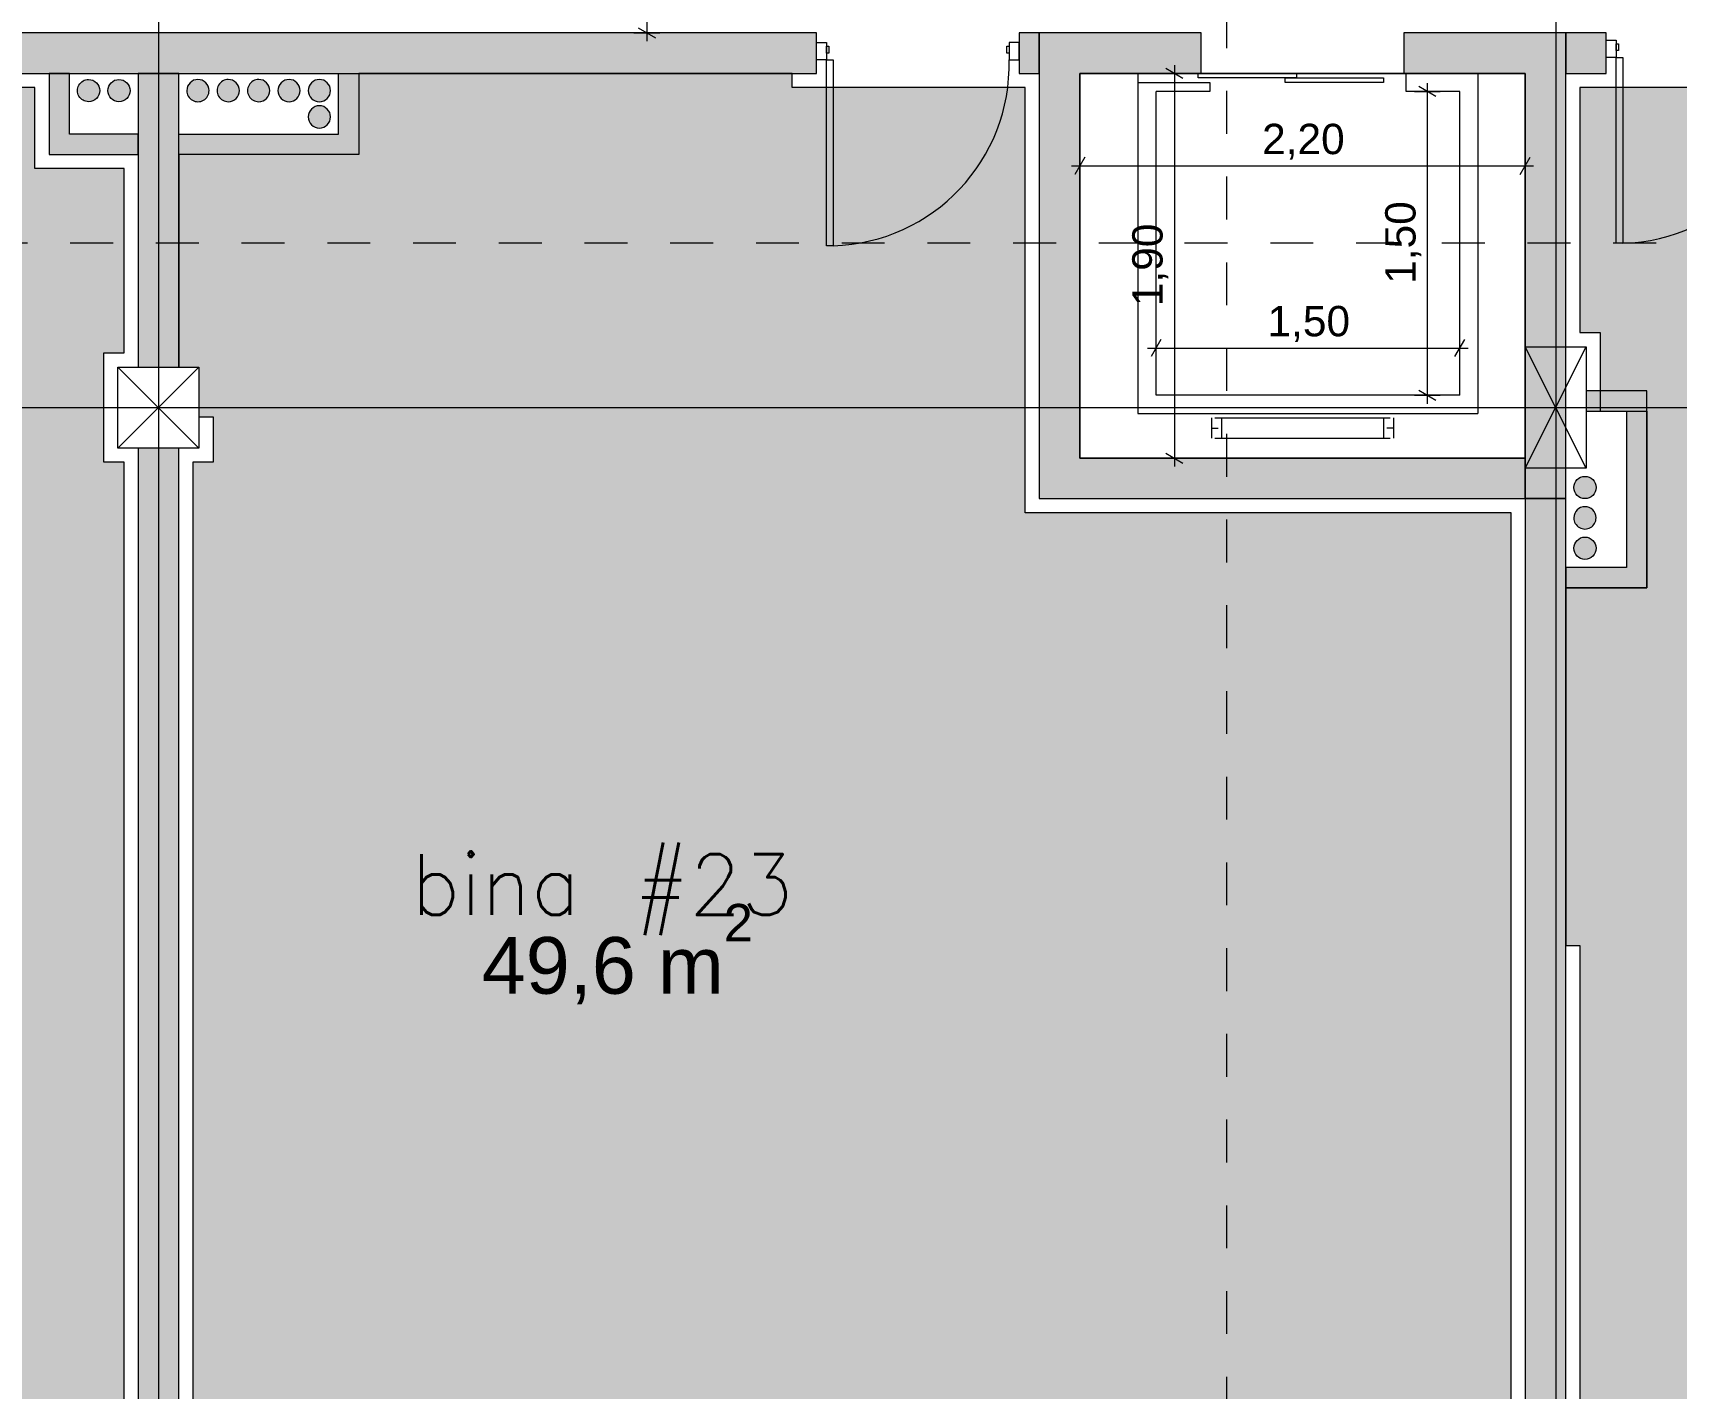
# Model space of a CAD drawing. Header units: metres. Extents: x 476297 to 476657, y 4620828 to 4621206.
# Drawn here: x 476397.14 to 476405.25, y 4621066.38 to 4621073.07 of the extents above; entities that cross this region are included whole.
import ezdxf

# ---------------------------------------------------------------- set-up
doc = ezdxf.new("R2010")
doc.units = ezdxf.units.M
doc.header["$MEASUREMENT"] = 0
doc.linetypes.add('Dashed', pattern=[0.42333333333324, 0.21166666666662, -0.21166666666662])
for name, color, linetype in [('2D Drafting - General_Pen_No__1', 7, 'Continuous'), ('2D Drafting - General_Pen_No__1_Pen_No__7', 7, 'Continuous'), ('2D Drafting - General_Pen_No__250_Pen_No__7', 7, 'Continuous'), ('Annotation - Text_Pen_No__7', 7, 'Continuous'), ('Doors_Pen_No__7_Pen_No__7', 7, 'Continuous'), ('G-Anno-Nplt', 7, 'Continuous'), ('New2D Drafting - General_Pen_No__250_Pen_No__7', 7, 'Continuous'), ('NewR03_Nakveti', 7, 'Continuous'), ('Newshenobebi', 7, 'Continuous'), ('shaxtebi da milebi_Pen_No__1_Pen_No__1', 7, 'Continuous'), ('shaxtebi da milebi_Pen_No__5_Pen_No__5', 7, 'Continuous'), ('zoma', 7, 'Continuous'), ('zoma_Pen_No__5', 7, 'Continuous')]:
    doc.layers.add(name, color=color, linetype=linetype)
doc.styles.add('GENERATED_STYLE_1', font='arial.ttf')
doc.styles.add('GENERATED_STYLE_2', font='arial.ttf')
doc.dimstyles.new('GENERATED_STYLE__1', dxfattribs={"dimtxt": 0.2, "dimasz": 0.0644213309708986, "dimexe": 0.18, "dimexo": 0.003, "dimgap": 0.09, "dimtad": 1, "dimtih": 1, "dimtoh": 1, "dimzin": 0, "dimdsep": 46, "dimtxsty": 'GENERATED_STYLE_2', "dimblk": 'ARROWHEAD_2', "dimblk1": 'ARROWHEAD_2', "dimblk2": 'ARROWHEAD_2', "dimcen": 0.09, "dimclrd": 142, "dimclre": 142, "dimclrt": 142, "dimadec": 0, "dimazin": 0, "dimtfac": 1, "dimtdec": 4, "dimtmove": 0, "dimatfit": 3, "dimfxl": 1, "dimtolj": 1, "dimtzin": 0, "dimarcsym": 0})
doc.dimstyles.new('GENERATED_STYLE__7', dxfattribs={"dimtxt": 0.15, "dimasz": 0.0644213309708986, "dimexe": 0.18, "dimexo": 0.003, "dimgap": 0.09, "dimtad": 1, "dimzin": 0, "dimdsep": 46, "dimtxsty": 'GENERATED_STYLE_2', "dimblk": 'ARROWHEAD_2', "dimblk1": 'ARROWHEAD_2', "dimblk2": 'ARROWHEAD_2', "dimcen": 0.09, "dimclrd": 142, "dimclre": 142, "dimclrt": 142, "dimadec": 0, "dimazin": 0, "dimtfac": 1, "dimtdec": 4, "dimtmove": 0, "dimatfit": 3, "dimfxl": 1, "dimtolj": 1, "dimtzin": 0, "dimarcsym": 0})
doc.dimstyles.new('GENERATED_STYLE__8', dxfattribs={"dimtxt": 0.15, "dimasz": 0.0644213309708986, "dimexe": 0.18, "dimexo": 0.003, "dimgap": 0.09, "dimtad": 1, "dimtih": 1, "dimtoh": 1, "dimzin": 0, "dimdsep": 46, "dimtxsty": 'GENERATED_STYLE_2', "dimblk": 'ARROWHEAD_2', "dimblk1": 'ARROWHEAD_2', "dimblk2": 'ARROWHEAD_2', "dimcen": 0.09, "dimclrd": 142, "dimclre": 142, "dimclrt": 142, "dimadec": 0, "dimazin": 0, "dimtfac": 1, "dimtdec": 4, "dimtmove": 0, "dimatfit": 3, "dimfxl": 1, "dimtolj": 1, "dimtzin": 0, "dimarcsym": 0})

# ---------------------------------------------------------------- blocks, each defined once
blk = doc.blocks.new('*D146', base_point=(476844.5271483883, 4621385.791044046))
at = {"layer": 'zoma', "color": 142, "linetype": 'Continuous', "lineweight": 0, "transparency": 16777216}
for p, q in [((476400.2098555079, 4621074.546111355), (476400.1250905918, 4621074.595050363)), ((476400.167473044, 4621074.612030899), (476400.1674730498, 4621074.570580859)), ((476400.103899368, 4621074.570580849), (476400.2310467317, 4621074.570580867)), ((476400.1674730498, 4621074.570580859), (476400.1674732608, 4621073.070580859)), ((476400.103899579, 4621073.070580849), (476400.2310469427, 4621073.070580868)), ((476400.1250908028, 4621073.095050363), (476400.2098557189, 4621073.046111355)), ((476400.1674732608, 4621073.070580859), (476400.1674732667, 4621073.029130818))]:
    blk.add_line(p, q, dxfattribs=at)
at = {"layer": 'zoma', "color": 142, "lineweight": 0, "transparency": 16777216, "insert": (476400.1374731822, 4621073.621037348), "char_height": 0.15, "attachment_point": 7, "rotation": 90.00000805971227, "style": 'GENERATED_STYLE_2'}
blk.add_mtext('\\A1;{\\pql;\\fArial CYR|b0|i0|c204|p34;1,50}', dxfattribs=at)
blk = doc.blocks.new('ARROWHEAD_2')
at = {"color": 0, "linetype": 'Continuous', "lineweight": 0}
for p, q in [((0, 0), (-1, 0)), ((-0.3781315, -0.655), (0.3781315, 0.655))]:
    blk.add_line(p, q, dxfattribs=at)
blk = doc.blocks.new('*D151', base_point=(476844.5271483883, 4621385.791044046))
at = {"layer": 'zoma', "color": 142, "linetype": 'Continuous', "lineweight": 0, "transparency": 16777216}
for p, q in [((476402.8150085483, 4621072.845876828), (476402.7302436322, 4621072.894815836)), ((476402.7726260844, 4621072.911796372), (476402.7726260903, 4621072.870346332)), ((476402.7090524083, 4621072.870346323), (476402.8361997721, 4621072.87034634)), ((476402.7726260903, 4621072.870346332), (476402.7726263575, 4621070.970581235)), ((476402.7090526756, 4621070.970581226), (476402.8362000394, 4621070.970581244)), ((476402.7302438995, 4621070.995050739), (476402.8150088155, 4621070.94611173)), ((476402.7726263575, 4621070.970581235), (476402.7726263633, 4621070.929131194))]:
    blk.add_line(p, q, dxfattribs=at)
at = {"layer": 'zoma', "color": 142, "lineweight": 0, "transparency": 16777216, "insert": (476402.7426262507, 4621071.720920273), "char_height": 0.15, "attachment_point": 7, "rotation": 90.00000805971223, "style": 'GENERATED_STYLE_2'}
blk.add_mtext('\\A1;{\\pql;\\fArial CYR|b0|i0|c204|p34;1,90}', dxfattribs=at)
blk = doc.blocks.new('*D152', base_point=(476844.5271483883, 4621385.791044046))
at = {"layer": 'zoma', "color": 142, "linetype": 'Continuous', "lineweight": 0, "transparency": 16777216}
for p, q in [((476402.3055688677, 4621072.350158485), (476402.3055688497, 4621072.477305848)), ((476404.5055688676, 4621072.350158794), (476404.5055688497, 4621072.477306157)), ((476402.2641188181, 4621072.41373216), (476402.3055688587, 4621072.413732166)), ((476402.3300383629, 4621072.456114624), (476402.2810993545, 4621072.371349708)), ((476402.3055688587, 4621072.413732166), (476404.5055688587, 4621072.413732476)), ((476404.4810993545, 4621072.371350017), (476404.5300383629, 4621072.456114934)), ((476404.5055688587, 4621072.413732476), (476404.5470188993, 4621072.413732481))]:
    blk.add_line(p, q, dxfattribs=at)
at = {"layer": 'zoma', "color": 142, "lineweight": 0, "transparency": 16777216, "insert": (476403.2060253485, 4621072.443732294), "char_height": 0.15, "attachment_point": 7, "rotation": 8.059712267093859e-06, "style": 'GENERATED_STYLE_2'}
blk.add_mtext('\\A1;{\\pql;\\fArial CYR|b0|i0|c204|p34;2,20}', dxfattribs=at)
blk = doc.blocks.new('*D153', base_point=(476844.5271483883, 4621385.791044046))
at = {"layer": 'zoma', "color": 142, "linetype": 'Continuous', "lineweight": 0, "transparency": 16777216}
for p, q in [((476404.0640948491, 4621072.756425808), (476403.9793299331, 4621072.805364816)), ((476404.0217123852, 4621072.822345353), (476404.0217123911, 4621072.780895312)), ((476403.9581387092, 4621072.780895303), (476404.085286073, 4621072.780895321)), ((476404.0217123911, 4621072.780895312), (476404.0217126021, 4621071.280895312)), ((476403.9581389202, 4621071.280895303), (476404.085286284, 4621071.280895321)), ((476403.9793301441, 4621071.305364816), (476404.0640950601, 4621071.256425808)), ((476404.0217126021, 4621071.280895312), (476404.0217126079, 4621071.239445271))]:
    blk.add_line(p, q, dxfattribs=at)
at = {"layer": 'zoma', "color": 142, "lineweight": 0, "transparency": 16777216, "insert": (476403.9917125234, 4621071.831351802), "char_height": 0.15, "attachment_point": 7, "rotation": 90.00000805971227, "style": 'GENERATED_STYLE_2'}
blk.add_mtext('\\A1;{\\pql;\\fArial CYR|b0|i0|c204|p34;1,50}', dxfattribs=at)
blk = doc.blocks.new('*D154', base_point=(476844.5271483883, 4621385.791044046))
at = {"layer": 'zoma', "color": 142, "linetype": 'Continuous', "lineweight": 0, "transparency": 16777216}
for p, q in [((476402.6821844456, 4621071.450736449), (476402.6821844277, 4621071.577883813)), ((476404.1821844456, 4621071.450736661), (476404.1821844277, 4621071.577884024)), ((476402.6407343961, 4621071.514310125), (476402.6821844367, 4621071.514310131)), ((476402.7066539409, 4621071.556692589), (476402.6577149325, 4621071.471927674)), ((476402.6821844367, 4621071.514310131), (476404.1821844367, 4621071.514310342)), ((476404.1577149325, 4621071.471927884), (476404.2066539409, 4621071.5566928)), ((476404.1821844367, 4621071.514310342), (476404.2236344773, 4621071.514310348))]:
    blk.add_line(p, q, dxfattribs=at)
at = {"layer": 'zoma', "color": 142, "lineweight": 0, "transparency": 16777216, "insert": (476403.2326409265, 4621071.544310209), "char_height": 0.15, "attachment_point": 7, "rotation": 8.059712267093859e-06, "style": 'GENERATED_STYLE_2'}
blk.add_mtext('\\A1;{\\pql;\\fArial CYR|b0|i0|c204|p34;1,50}', dxfattribs=at)
blk = doc.blocks.new('*D336', base_point=(476844.5271483883, 4621385.791044046))
at = {"layer": 'zoma', "color": 142, "linetype": 'Continuous', "lineweight": 0, "transparency": 16777216}
for p, q in [((476391.0794797193, 4621099.633265524), (476391.030540699, 4621099.548500615)), ((476391.0550102092, 4621099.527309388), (476391.0550102092, 4621099.654456751)), ((476391.0550102092, 4621099.59088307), (476397.5550102091, 4621099.59088307)), ((476397.5794797192, 4621099.633265524), (476397.5305406989, 4621099.548500615)), ((476397.5550102091, 4621099.527309388), (476397.5550102091, 4621099.654456751))]:
    blk.add_line(p, q, dxfattribs=at)
at = {"layer": 'zoma', "color": 142, "lineweight": 0, "transparency": 16777216, "char_height": 0.2, "attachment_point": 7, "style": 'GENERATED_STYLE_2'}
for s, insert in [('\\A1;{\\pql;\\fArial CYR|b0|i0|c204|p34;6,50}', (476394.0389522031, 4621099.63088307)), ('\\A1;{\\pql;\\fArial CYR|b0|i0|c204|p34;0,40}', (476396.9983971523, 4621099.63088307))]:
    blk.add_mtext(s, dxfattribs=dict(at, insert=insert))
blk = doc.blocks.new('*D337', base_point=(476844.5271483883, 4621385.791044046))
at = {"layer": 'zoma', "color": 142, "linetype": 'Continuous', "lineweight": 0, "transparency": 16777216}
for p, q in [((476397.5794797192, 4621099.633265524), (476397.5305406989, 4621099.548500615)), ((476397.5550102091, 4621099.527309388), (476397.5550102091, 4621099.654456751)), ((476397.5550102091, 4621099.59088307), (476397.9550102091, 4621099.59088307)), ((476397.9794797192, 4621099.633265524), (476397.9305406989, 4621099.548500615)), ((476397.9550102091, 4621099.527309388), (476397.9550102091, 4621099.654456751))]:
    blk.add_line(p, q, dxfattribs=at)
blk = doc.blocks.new('*D338', base_point=(476844.5271483883, 4621385.791044046))
at = {"layer": 'zoma', "color": 142, "linetype": 'Continuous', "lineweight": 0, "transparency": 16777216}
for p, q in [((476397.9794797192, 4621099.633265524), (476397.9305406989, 4621099.548500615)), ((476397.9550102091, 4621099.527309388), (476397.9550102091, 4621099.654456751)), ((476397.9550102091, 4621099.59088307), (476404.4550102091, 4621099.59088307)), ((476404.4794797192, 4621099.633265524), (476404.4305406989, 4621099.548500615)), ((476404.4550102091, 4621099.527309388), (476404.4550102091, 4621099.654456751))]:
    blk.add_line(p, q, dxfattribs=at)
at = {"layer": 'zoma', "color": 142, "lineweight": 0, "transparency": 16777216, "char_height": 0.2, "attachment_point": 7, "style": 'GENERATED_STYLE_2'}
for s, insert in [('\\A1;{\\pql;\\fArial CYR|b0|i0|c204|p34;6,50}', (476400.9389522031, 4621099.63088307)), ('\\A1;{\\pql;\\fArial CYR|b0|i0|c204|p34;0,40}', (476403.8983971524, 4621099.63088307))]:
    blk.add_mtext(s, dxfattribs=dict(at, insert=insert))
blk = doc.blocks.new('*D339', base_point=(476844.5271483883, 4621385.791044046))
at = {"layer": 'zoma', "color": 142, "linetype": 'Continuous', "lineweight": 0, "transparency": 16777216}
for p, q in [((476404.4794797192, 4621099.633265524), (476404.4305406989, 4621099.548500615)), ((476404.4550102091, 4621099.527309388), (476404.4550102091, 4621099.654456751)), ((476404.4550102091, 4621099.59088307), (476404.8550102091, 4621099.59088307)), ((476404.8794797193, 4621099.633265524), (476404.830540699, 4621099.548500615)), ((476404.8550102091, 4621099.527309388), (476404.8550102091, 4621099.654456751))]:
    blk.add_line(p, q, dxfattribs=at)
blk = doc.blocks.new('*D340', base_point=(476844.5271483883, 4621385.791044046))
at = {"layer": 'zoma', "color": 142, "linetype": 'Continuous', "lineweight": 0, "transparency": 16777216}
for p, q in [((476404.8794797193, 4621099.633265524), (476404.830540699, 4621099.548500615)), ((476404.8550102091, 4621099.527309388), (476404.8550102091, 4621099.654456751)), ((476404.8550102091, 4621099.59088307), (476411.3550102091, 4621099.59088307)), ((476411.3794797192, 4621099.633265524), (476411.3305406989, 4621099.548500615)), ((476411.3550102091, 4621099.527309388), (476411.3550102091, 4621099.654456751))]:
    blk.add_line(p, q, dxfattribs=at)
at = {"layer": 'zoma', "color": 142, "lineweight": 0, "transparency": 16777216, "char_height": 0.2, "attachment_point": 7, "style": 'GENERATED_STYLE_2'}
for s, insert in [('\\A1;{\\pql;\\fArial CYR|b0|i0|c204|p34;6,50}', (476407.8389522031, 4621099.63088307)), ('\\A1;{\\pql;\\fArial CYR|b0|i0|c204|p34;0,40}', (476410.7983971523, 4621099.63088307))]:
    blk.add_mtext(s, dxfattribs=dict(at, insert=insert))
blk = doc.blocks.new('*D861', base_point=(476844.5271483883, 4621385.791044046))
at = {"layer": 'zoma', "color": 142, "linetype": 'Continuous', "lineweight": 0, "transparency": 16777216}
for p, q in [((476401.7553939883, 4621078.268464701), (476401.7553939883, 4621078.395612065)), ((476403.1553939863, 4621078.268464701), (476403.1553939863, 4621078.395612065)), ((476401.7139439477, 4621078.332038383), (476401.7553939883, 4621078.332038383)), ((476401.7798634985, 4621078.374420837), (476401.7309244781, 4621078.289655928)), ((476401.7553939883, 4621078.332038383), (476403.1553939863, 4621078.332038383)), ((476403.1798634965, 4621078.374420837), (476403.1309244761, 4621078.289655928))]:
    blk.add_line(p, q, dxfattribs=at)
at = {"layer": 'zoma', "color": 142, "lineweight": 0, "transparency": 16777216, "char_height": 0.15, "attachment_point": 7, "style": 'GENERATED_STYLE_2'}
for s, insert in [('\\A1;{\\pql;\\fArial CYR|b0|i0|c204|p34;0,10}', (476403.0057535521, 4621078.572038393)), ('\\A1;{\\pql;\\fArial CYR|b0|i0|c204|p34;1,40}', (476402.2558504813, 4621078.362038384))]:
    blk.add_mtext(s, dxfattribs=dict(at, insert=insert))
blk = doc.blocks.new('*D862', base_point=(476844.5271483883, 4621385.791044046))
at = {"layer": 'zoma', "color": 142, "linetype": 'Continuous', "lineweight": 0, "transparency": 16777216}
for p, q in [((476403.1553939863, 4621078.268464701), (476403.1553939863, 4621078.395612065)), ((476403.2552001298, 4621078.268464701), (476403.2552001298, 4621078.395612065)), ((476403.1798634965, 4621078.374420837), (476403.1309244761, 4621078.289655928)), ((476403.1553939863, 4621078.332038383), (476403.2552001298, 4621078.332038383)), ((476403.2796696399, 4621078.374420837), (476403.2307306196, 4621078.289655928))]:
    blk.add_line(p, q, dxfattribs=at)
blk = doc.blocks.new('*D863', base_point=(476844.5271483883, 4621385.791044046))
at = {"layer": 'zoma', "color": 142, "linetype": 'Continuous', "lineweight": 0, "transparency": 16777216}
for p, q in [((476403.2552001298, 4621078.268464701), (476403.2552001298, 4621078.395612065)), ((476404.6553941279, 4621078.268464701), (476404.6553941279, 4621078.395612065)), ((476403.2796696399, 4621078.374420837), (476403.2307306196, 4621078.289655928)), ((476403.2552001298, 4621078.332038383), (476404.6553941279, 4621078.332038383)), ((476404.6309246177, 4621078.289655928), (476404.679863638, 4621078.374420837)), ((476404.6553941279, 4621078.332038383), (476404.6968441684, 4621078.332038383))]:
    blk.add_line(p, q, dxfattribs=at)
at = {"layer": 'zoma', "color": 142, "lineweight": 0, "transparency": 16777216, "insert": (476403.7557536229, 4621078.362038384), "char_height": 0.15, "attachment_point": 7, "style": 'GENERATED_STYLE_2'}
blk.add_mtext('\\A1;{\\pql;\\fArial CYR|b0|i0|c204|p34;1,40}', dxfattribs=at)
blk = doc.blocks.new('*D867', base_point=(476844.5271483883, 4621385.791044046))
at = {"layer": 'zoma', "color": 142, "linetype": 'Continuous', "lineweight": 0, "transparency": 16777216}
for p, q in [((476401.7139439477, 4621116.060010644), (476401.7553939883, 4621116.060010644)), ((476401.7798634985, 4621116.102393098), (476401.7309244781, 4621116.017628189)), ((476401.7553939883, 4621115.996436962), (476401.7553939883, 4621116.123584325)), ((476401.7553939883, 4621116.060010644), (476403.1553939863, 4621116.060010644)), ((476403.1798634965, 4621116.102393098), (476403.1309244761, 4621116.017628189)), ((476403.1553939863, 4621115.996436962), (476403.1553939863, 4621116.123584325))]:
    blk.add_line(p, q, dxfattribs=at)
at = {"layer": 'zoma', "color": 142, "lineweight": 0, "transparency": 16777216, "char_height": 0.15, "attachment_point": 7, "style": 'GENERATED_STYLE_2'}
for s, insert in [('\\A1;{\\pql;\\fArial CYR|b0|i0|c204|p34;0,10}', (476403.0057535521, 4621116.300010653)), ('\\A1;{\\pql;\\fArial CYR|b0|i0|c204|p34;1,40}', (476402.2558504813, 4621116.090010645))]:
    blk.add_mtext(s, dxfattribs=dict(at, insert=insert))
blk = doc.blocks.new('*D868', base_point=(476844.5271483883, 4621385.791044046))
at = {"layer": 'zoma', "color": 142, "linetype": 'Continuous', "lineweight": 0, "transparency": 16777216}
for p, q in [((476403.1798634965, 4621116.102393098), (476403.1309244761, 4621116.017628189)), ((476403.1553939863, 4621115.996436962), (476403.1553939863, 4621116.123584325)), ((476403.1553939863, 4621116.060010644), (476403.2552001298, 4621116.060010644)), ((476403.2796696399, 4621116.102393098), (476403.2307306196, 4621116.017628189)), ((476403.2552001298, 4621115.996436962), (476403.2552001298, 4621116.123584325))]:
    blk.add_line(p, q, dxfattribs=at)
blk = doc.blocks.new('*D869', base_point=(476844.5271483883, 4621385.791044046))
at = {"layer": 'zoma', "color": 142, "linetype": 'Continuous', "lineweight": 0, "transparency": 16777216}
for p, q in [((476403.2796696399, 4621116.102393098), (476403.2307306196, 4621116.017628189)), ((476403.2552001298, 4621115.996436962), (476403.2552001298, 4621116.123584325)), ((476403.2552001298, 4621116.060010644), (476404.6553941279, 4621116.060010644)), ((476404.6309246177, 4621116.017628189), (476404.679863638, 4621116.102393098)), ((476404.6553941279, 4621115.996436962), (476404.6553941279, 4621116.123584325)), ((476404.6553941279, 4621116.060010644), (476404.6968441684, 4621116.060010644))]:
    blk.add_line(p, q, dxfattribs=at)
at = {"layer": 'zoma', "color": 142, "lineweight": 0, "transparency": 16777216, "insert": (476403.7557536229, 4621116.090010645), "char_height": 0.15, "attachment_point": 7, "style": 'GENERATED_STYLE_2'}
blk.add_mtext('\\A1;{\\pql;\\fArial CYR|b0|i0|c204|p34;1,40}', dxfattribs=at)

msp = doc.modelspace()

# ---------------------------------------------------------------- hatches: boundary and pattern name
at = {"layer": '2D Drafting - General_Pen_No__250_Pen_No__7', "linetype": 'Continuous', "lineweight": 0}
for points in [[(476396.0065141723, 4621073.070580274), (476396.0065142005, 4621072.870580272), (476401.0055687946, 4621072.870580976), (476401.0055687665, 4621073.070580977)], [(476402.0055687672, 4621073.070581118), (476402.0055687954, 4621072.870581117), (476402.1055687944, 4621072.87058113), (476402.1055687663, 4621073.070581132)], [(476404.7058036789, 4621072.870581496), (476404.9055216324, 4621072.870581524), (476404.9055216043, 4621073.070581526), (476404.7058036508, 4621073.070581497)], [(476397.3158039966, 4621072.870580456), (476397.2156161648, 4621072.870580442), (476397.2156162211, 4621072.470580442), (476397.65580375, 4621072.470580504), (476397.6558037359, 4621072.5705805), (476397.3158040487, 4621072.570580453)], [(476397.8558038829, 4621071.420580533), (476397.8558036789, 4621072.870580533), (476397.6558036937, 4621072.870580505), (476397.6558038977, 4621071.420580504)], [(476398.6458033759, 4621072.870580641), (476398.7459912078, 4621072.870580655), (476398.745991264, 4621072.470580655), (476397.8558037351, 4621072.470580529), (476397.8558037211, 4621072.570580525), (476398.6458034083, 4621072.570580637)], [(476404.7051326468, 4621070.430580281), (476404.7051326613, 4621070.330392456), (476405.1058040397, 4621070.330392513), (476405.1058038804, 4621071.302558064), (476405.0058039007, 4621071.30255805), (476404.8058039267, 4621071.30255805), (476404.8058039267, 4621071.202558027), (476405.0058039007, 4621071.202558027), (476405.0058040166, 4621070.430580324)], [(476397.8558048535, 4621064.520580533), (476397.8558039391, 4621071.020580534), (476397.6558039539, 4621071.020580505), (476397.6558048683, 4621064.520580505)], [(476404.7058048535, 4621064.520581497), (476404.7058039742, 4621070.771056116), (476404.5058039891, 4621070.771056088), (476404.5058048683, 4621064.520581468)]]:
    msp.add_hatch(color=7, dxfattribs=at).paths.add_polyline_path(points)
at = {"layer": 'G-Anno-Nplt', "linetype": 'Continuous', "lineweight": 0}
for points in [[(476397.5858047264, 4621064.590580441), (476397.5858038318, 4621070.95058052), (476397.4858036464, 4621070.950580506), (476397.4858035704, 4621071.490580475), (476397.5858037558, 4621071.49058049), (476397.5858036278, 4621072.400580547), (476397.1456161925, 4621072.400580484), (476397.1456161363, 4621072.800580475), (476395.9365396766, 4621072.800580304), (476395.9365394374, 4621074.50058027), (476393.9257601717, 4621074.500579988), (476393.9257601618, 4621074.570579981), (476391.2558034356, 4621074.570579605), (476391.2558035017, 4621074.100391681), (476390.8558035187, 4621074.100391624), (476390.8558037198, 4621072.670579667), (476390.9258035613, 4621072.670579677), (476390.9258036455, 4621072.072291483), (476391.3258039319, 4621072.072291539), (476391.3258040476, 4621071.250103576), (476391.1258041319, 4621071.250103547), (476391.1258041741, 4621070.950579612), (476390.9258038033, 4621070.950579583), (476390.925804698, 4621064.590579504), (476391.1258050687, 4621064.590579532), (476391.1258050968, 4621064.390637866), (476397.4858048726, 4621064.390638761), (476397.4858048444, 4621064.590580427)], [(476404.4358048585, 4621064.590581384), (476404.4358039989, 4621070.701056078), (476402.0355690996, 4621070.70105574), (476402.0355688042, 4621072.800581197), (476400.8855688106, 4621072.800581035), (476400.8855688008, 4621072.870580956), (476398.7459912078, 4621072.870580655), (476398.745991264, 4621072.470580711), (476397.8558037551, 4621072.470580586), (476397.8558039028, 4621071.420580513), (476397.9558039519, 4621071.420580527), (476397.9558039864, 4621071.174996755), (476398.0258039864, 4621071.174996765), (476398.025804018, 4621070.950580467), (476397.9258040145, 4621070.950580453), (476397.9258047842, 4621064.590580468), (476398.0258048333, 4621064.590580482), (476398.0258048613, 4621064.391429705), (476404.3858047987, 4621064.391430599), (476404.3858047707, 4621064.590581377)], [(476411.2858038254, 4621071.490582365), (476411.3858038641, 4621071.490582379), (476411.3858037628, 4621072.210394923), (476410.9858037333, 4621072.210394867), (476410.9858036503, 4621072.800439741), (476404.7758037276, 4621072.800604413), (476404.7758038978, 4621071.590581506), (476404.8758038664, 4621071.59058152), (476404.875803921, 4621071.202558023), (476405.1058039046, 4621071.202558055), (476405.1058040273, 4621070.330392512), (476404.7058039978, 4621070.330392456), (476404.7058042462, 4621068.564194913), (476404.7758043235, 4621068.564194922), (476404.7758048825, 4621064.590581535), (476404.9258048152, 4621064.590581556), (476404.9258048433, 4621064.390639877), (476407.785804973, 4621064.390640279), (476407.785804748, 4621065.990518713), (476411.3858046377, 4621065.99051922), (476411.3858039401, 4621070.950582446), (476411.2858039013, 4621070.950582432)]]:
    msp.add_hatch(color=167, dxfattribs=at).paths.add_polyline_path(points)
at = {"layer": 'New2D Drafting - General_Pen_No__250_Pen_No__7', "linetype": 'Continuous', "lineweight": 0}
for points in [[(476404.5055690898, 4621070.770581477), (476404.5055690617, 4621070.970581462), (476402.3055690461, 4621070.970581152), (476402.3055687788, 4621072.870581179), (476402.9055688095, 4621072.870581263), (476402.9055687814, 4621073.070581247), (476402.1055687663, 4621073.070581135), (476402.1055690898, 4621070.77058114), (476402.3055690742, 4621070.770581168)], [(476404.7055690705, 4621070.770581505), (476404.7055690423, 4621070.970581511), (476404.7055687469, 4621073.070581497), (476403.9055687604, 4621073.070581385), (476403.9055687885, 4621072.870581414), (476404.5055687698, 4621072.870581498), (476404.5055690371, 4621070.970581483), (476404.5055690652, 4621070.770581477)]]:
    msp.add_hatch(color=154, dxfattribs=at).paths.add_polyline_path(points)
at = {"layer": 'shaxtebi da milebi_Pen_No__1_Pen_No__1', "linetype": 'Continuous', "lineweight": 0}
for points in [[(476397.5058040086, 4621072.785580485, -0.9999999999999999), (476397.6158040089, 4621072.785580503, -0.9999999999999999)], [(476398.0058033879, 4621072.785580554, 0.9999999999999999), (476397.8958033876, 4621072.78558054, 0.9999999999999999)], [(476404.8003293741, 4621070.77058177, 0.9999999999999999), (476404.8003293574, 4621070.88058177, 0.9999999999999999)]]:
    msp.add_hatch(color=1, dxfattribs=at).paths.add_polyline_path(points)
at = {"layer": 'shaxtebi da milebi_Pen_No__5_Pen_No__5', "linetype": 'Continuous', "lineweight": 0}
for color, points in [(251, [(476397.4108040004, 4621072.840580474, -0.9999999999999999), (476397.4108040165, 4621072.730580472, -0.9999999999999999)]), (5, [(476398.1008033807, 4621072.840580567, 0.9999999999999999), (476398.1008033955, 4621072.730580566, 0.9999999999999999)]), (5, [(476398.2508033807, 4621072.840580588, 0.9999999999999999), (476398.2508033955, 4621072.730580587, 0.9999999999999999)]), (5, [(476398.4008033806, 4621072.840580588, 0.9999999999999999), (476398.4008033955, 4621072.730580587, 0.9999999999999999)]), (251, [(476398.5508033807, 4621072.840580628, 0.9999999999999999), (476398.5508033955, 4621072.730580627, 0.9999999999999999)]), (251, [(476398.5508033982, 4621072.710580627, 0.9999999999999999), (476398.550803413, 4621072.600580626, 0.9999999999999999)]), (5, [(476404.7453293818, 4621070.675581755, 0.9999999999999999), (476404.855329383, 4621070.67558177, 0.9999999999999999)]), (251, [(476404.8003294101, 4621070.470581762, -0.9999999999999999), (476404.8003293952, 4621070.580581763, -0.9999999999999999)])]:
    msp.add_hatch(color=color, dxfattribs=at).paths.add_polyline_path(points)

# ---------------------------------------------------------------- linework, layer by layer
at = {"layer": '2D Drafting - General_Pen_No__1', "color": 7, "linetype": 'Continuous', "lineweight": 0}
for p, q in [((476404.8058039607, 4621070.920581511), (476404.5058038762, 4621071.520581469)), ((476404.5058039606, 4621070.920581468), (476404.8058038763, 4621071.520581511)), ((476397.9558039465, 4621071.020580548), (476397.5558038903, 4621071.42058049)), ((476397.5558039465, 4621071.020580491), (476397.9558038903, 4621071.420580547))]:
    msp.add_line(p, q, dxfattribs=at)
at = {"layer": '2D Drafting - General_Pen_No__1', "color": 7, "linetype": 'Continuous', "lineweight": 0, "flags": 128}
for points in [[(476404.8058039607, 4621070.920581511), (476404.5058039606, 4621070.920581468), (476404.5058038762, 4621071.520581469), (476404.8058038763, 4621071.520581511)], [(476397.9558039465, 4621071.020580548), (476397.5558039465, 4621071.020580491), (476397.5558038903, 4621071.42058049), (476397.9558038903, 4621071.420580547)]]:
    msp.add_lwpolyline(points, close=True, dxfattribs=at)
at = {"layer": '2D Drafting - General_Pen_No__1_Pen_No__7', "color": 7, "linetype": 'Continuous', "lineweight": 0}
for centre, radius, start, end in [((476401.0632910075, 4621072.912535697), 0.8932388108568571, 271.6038140626763, 1.603814062668993), ((476404.9632438436, 4621072.924525112), 0.893238810856805, 271.6038140626873, 1.603814062680029)]:
    msp.add_arc(centre, radius, start, end, dxfattribs=at)
at = {"layer": '2D Drafting - General_Pen_No__250_Pen_No__7', "color": 7, "linetype": 'Continuous', "lineweight": 0, "flags": 128}
for points in [[(476396.0065141723, 4621073.070580274), (476396.0065142005, 4621072.870580272), (476401.0055687946, 4621072.870580976), (476401.0055687665, 4621073.070580977)], [(476402.0055687672, 4621073.070581118), (476402.0055687954, 4621072.870581117), (476402.1055687944, 4621072.87058113), (476402.1055687663, 4621073.070581132)], [(476404.7058036789, 4621072.870581496), (476404.9055216324, 4621072.870581524), (476404.9055216043, 4621073.070581526), (476404.7058036508, 4621073.070581497)], [(476397.3158039966, 4621072.870580456), (476397.2156161648, 4621072.870580442), (476397.2156162211, 4621072.470580442), (476397.65580375, 4621072.470580504), (476397.6558037359, 4621072.5705805), (476397.3158040487, 4621072.570580453)], [(476397.8558038829, 4621071.420580533), (476397.8558036789, 4621072.870580533), (476397.6558036937, 4621072.870580505), (476397.6558038977, 4621071.420580504)], [(476398.6458033759, 4621072.870580641), (476398.7459912078, 4621072.870580655), (476398.745991264, 4621072.470580655), (476397.8558037351, 4621072.470580529), (476397.8558037211, 4621072.570580525), (476398.6458034083, 4621072.570580637)], [(476404.7051326468, 4621070.430580281), (476404.7051326613, 4621070.330392456), (476405.1058040397, 4621070.330392513), (476405.1058038804, 4621071.302558064), (476405.0058039007, 4621071.30255805), (476404.8058039267, 4621071.30255805), (476404.8058039267, 4621071.202558027), (476405.0058039007, 4621071.202558027), (476405.0058040166, 4621070.430580324)], [(476397.8558048535, 4621064.520580533), (476397.8558039391, 4621071.020580534), (476397.6558039539, 4621071.020580505), (476397.6558048683, 4621064.520580505)], [(476404.7058048535, 4621064.520581497), (476404.7058039742, 4621070.771056116), (476404.5058039891, 4621070.771056088), (476404.5058048683, 4621064.520581468)]]:
    msp.add_lwpolyline(points, close=True, dxfattribs=at)
at = {"layer": 'Doors_Pen_No__7_Pen_No__7', "color": 7, "linetype": 'Continuous', "lineweight": 0, "flags": 128}
for points in [[(476401.0055687733, 4621073.022202357), (476401.0549576616, 4621073.022202364), (476401.0549576744, 4621072.937535697), (476401.0055687852, 4621072.93753569)], [(476401.0549576641, 4621073.004202364), (476401.0660687755, 4621073.004202365), (476401.0660687802, 4621072.970869032), (476401.0549576698, 4621072.970869031)], [(476401.945068775, 4621073.004202493), (476401.9561798864, 4621073.004202494), (476401.9561798911, 4621072.97086916), (476401.9450687806, 4621072.970869158)], [(476402.0055687731, 4621073.022202501), (476401.9561798839, 4621073.022202495), (476401.9561798958, 4621072.937535827), (476402.0055687859, 4621072.937535834)], [(476404.9055216094, 4621073.034191771), (476404.9549104977, 4621073.034191778), (476404.9549105105, 4621072.949525111), (476404.9055216213, 4621072.949525105)], [(476404.9549105002, 4621073.016191778), (476404.9660216116, 4621073.01619178), (476404.9660216163, 4621072.982858446), (476404.9549105059, 4621072.982858445)], [(476401.0549576744, 4621072.937535697), (476401.0882910076, 4621072.937535702), (476401.0882911395, 4621072.019646814), (476401.0549578063, 4621072.019646809)], [(476404.9549105105, 4621072.949525111), (476404.9882438437, 4621072.949525116), (476404.9882439757, 4621072.031636228), (476404.9549106425, 4621072.031636223)]]:
    msp.add_lwpolyline(points, close=True, dxfattribs=at)
at = {"layer": 'G-Anno-Nplt', "color": 7, "linetype": 'Continuous', "lineweight": 0, "flags": 128}
msp.add_lwpolyline([(476391.1258050968, 4621064.390637866), (476397.4858048726, 4621064.390638761), (476397.4858048444, 4621064.590580427), (476397.5858047264, 4621064.590580441), (476397.5858038318, 4621070.95058052), (476397.4858036464, 4621070.950580506), (476397.4858035704, 4621071.490580475), (476397.5858037558, 4621071.49058049), (476397.5858036278, 4621072.400580547), (476397.1456161925, 4621072.400580484), (476397.1456161363, 4621072.800580475), (476395.9365396766, 4621072.800580304), (476395.9365394374, 4621074.50058027), (476393.9257601717, 4621074.500579988), (476393.9257601618, 4621074.570579981), (476391.2558034356, 4621074.570579605)], dxfattribs=at)
for points in [[(476404.4358048585, 4621064.590581384), (476404.4358039989, 4621070.701056078), (476402.0355690996, 4621070.70105574), (476402.0355688042, 4621072.800581197), (476400.8855688106, 4621072.800581035), (476400.8855688008, 4621072.870580956), (476398.7459912078, 4621072.870580655), (476398.745991264, 4621072.470580711), (476397.8558037551, 4621072.470580586), (476397.8558039028, 4621071.420580513), (476397.9558039519, 4621071.420580527), (476397.9558039864, 4621071.174996755), (476398.0258039864, 4621071.174996765), (476398.025804018, 4621070.950580467), (476397.9258040145, 4621070.950580453), (476397.9258047842, 4621064.590580468), (476398.0258048333, 4621064.590580482), (476398.0258048613, 4621064.391429705), (476404.3858047987, 4621064.391430599), (476404.3858047707, 4621064.590581377)], [(476411.2858038254, 4621071.490582365), (476411.3858038641, 4621071.490582379), (476411.3858037628, 4621072.210394923), (476410.9858037333, 4621072.210394867), (476410.9858036503, 4621072.800439741), (476404.7758037276, 4621072.800604413), (476404.7758038978, 4621071.590581506), (476404.8758038664, 4621071.59058152), (476404.875803921, 4621071.202558023), (476405.1058039046, 4621071.202558055), (476405.1058040273, 4621070.330392512), (476404.7058039978, 4621070.330392456), (476404.7058042462, 4621068.564194913), (476404.7758043235, 4621068.564194922), (476404.7758048825, 4621064.590581535), (476404.9258048152, 4621064.590581556), (476404.9258048433, 4621064.390639877), (476407.785804973, 4621064.390640279), (476407.785804748, 4621065.990518713), (476411.3858046377, 4621065.99051922), (476411.3858039401, 4621070.950582446), (476411.2858039013, 4621070.950582432)]]:
    msp.add_lwpolyline(points, close=True, dxfattribs=at)
at = {"layer": 'New2D Drafting - General_Pen_No__250_Pen_No__7', "color": 154, "linetype": 'Continuous', "lineweight": 0, "flags": 128}
for points in [[(476404.5055690898, 4621070.770581477), (476404.5055690617, 4621070.970581462), (476402.3055690461, 4621070.970581152), (476402.3055687788, 4621072.870581179), (476402.9055688095, 4621072.870581263), (476402.9055687814, 4621073.070581247), (476402.1055687663, 4621073.070581135), (476402.1055690898, 4621070.77058114), (476402.3055690742, 4621070.770581168)], [(476404.7055690705, 4621070.770581505), (476404.7055690423, 4621070.970581511), (476404.7055687469, 4621073.070581497), (476403.9055687604, 4621073.070581385), (476403.9055687885, 4621072.870581414), (476404.5055687698, 4621072.870581498), (476404.5055690371, 4621070.970581483), (476404.5055690652, 4621070.770581477)]]:
    msp.add_lwpolyline(points, close=True, dxfattribs=at)
at = {"layer": 'NewR03_Nakveti', "color": 7, "linetype": 'Continuous', "lineweight": 0}
for p, q in [((476402.947131929, 4621072.870581259), (476402.5924981473, 4621072.87058121)), ((476402.5924981473, 4621072.87058121), (476402.5924983835, 4621071.191209013)), ((476402.5924981536, 4621072.82573816), (476402.9471319353, 4621072.82573821)), ((476402.947131929, 4621072.870581259), (476403.9172365628, 4621072.870581396)), ((476402.9471319353, 4621072.82573821), (476402.9471319416, 4621072.780895161)), ((476403.9172365628, 4621072.870581396), (476404.2718703446, 4621072.870581446)), ((476403.9172365754, 4621072.780895297), (476403.9172365628, 4621072.870581396)), ((476404.2718703446, 4621072.870581446), (476404.2718705808, 4621071.191209248)), ((476402.9471319416, 4621072.780895161), (476402.6821842585, 4621072.780895123)), ((476402.6821844695, 4621071.280895123), (476402.6821842585, 4621072.780895123)), ((476404.1821842585, 4621072.780895335), (476403.9172365754, 4621072.780895297)), ((476404.1821844695, 4621071.280895335), (476404.1821842585, 4621072.780895335)), ((476404.1821844695, 4621071.280895335), (476402.6821844695, 4621071.280895123)), ((476402.5924983835, 4621071.191209013), (476404.2718705808, 4621071.191209248)), ((476402.9555690279, 4621071.16902102), (476402.955569042, 4621071.06902102)), ((476402.9555690349, 4621071.11902102), (476402.9889023682, 4621071.119021025)), ((476402.9722356945, 4621071.169021023), (476403.8389023612, 4621071.169021144)), ((476403.0055690279, 4621071.169021027), (476403.0055690419, 4621071.069021027)), ((476403.8055690278, 4621071.169021139), (476403.8055690419, 4621071.069021139)), ((476403.8555690349, 4621071.119021147), (476403.8222357015, 4621071.119021142)), ((476403.8555690279, 4621071.169021146), (476403.8555690419, 4621071.069021147)), ((476402.9722357086, 4621071.069021022), (476403.8389023753, 4621071.069021144))]:
    msp.add_line(p, q, dxfattribs=at)
for points in [[(476402.8910781174, 4621072.870581252), (476403.3761304343, 4621072.87058132), (476403.3761304374, 4621072.848159796), (476402.8910781205, 4621072.848159727)], [(476403.3200766257, 4621072.848159787), (476403.8051289427, 4621072.848159855), (476403.8051289458, 4621072.825738331), (476403.3200766289, 4621072.825738262)]]:
    msp.add_lwpolyline(points, close=True, dxfattribs=at)
at = {"layer": 'Newshenobebi', "color": 1, "linetype": 'Dashed', "lineweight": 0}
for points in [[(476403.03193444, 4621061.565566149), (476403.0319309473, 4621086.3944322)], [(476436.9018094787, 4621072.031539991), (476385.8285962069, 4621072.031539991)]]:
    msp.add_lwpolyline(points, dxfattribs=at)
at = {"layer": 'Newshenobebi', "color": 7, "linetype": 'Continuous', "lineweight": 0}
msp.add_lwpolyline([(476402.3055690617, 4621070.970581169), (476404.5055690617, 4621070.970581478), (476404.5055687944, 4621072.870581479), (476402.3055687944, 4621072.87058117)], close=True, dxfattribs=at)
at = {"layer": 'shaxtebi da milebi_Pen_No__1_Pen_No__1', "color": 1, "linetype": 'Continuous', "lineweight": 0, "flags": 128}
for points in [[(476397.5058040086, 4621072.785580485, -0.9999999999999999), (476397.6158040089, 4621072.785580503, -0.9999999999999999)], [(476398.0058033879, 4621072.785580554, 0.9999999999999999), (476397.8958033876, 4621072.78558054, 0.9999999999999999)], [(476404.8003293741, 4621070.77058177, -0.9999999999999999), (476404.8003293574, 4621070.88058177, -0.9999999999999999)]]:
    msp.add_lwpolyline(points, format="xyb", close=True, dxfattribs=at)
at = {"layer": 'shaxtebi da milebi_Pen_No__5_Pen_No__5', "color": 251, "linetype": 'Continuous', "lineweight": 0, "flags": 128}
for points in [[(476397.4108040004, 4621072.840580474, -0.9999999999999999), (476397.4108040165, 4621072.730580472, -0.9999999999999999)], [(476398.5508033807, 4621072.840580628, 0.9999999999999999), (476398.5508033955, 4621072.730580627, 0.9999999999999999)], [(476398.5508033982, 4621072.710580627, 0.9999999999999999), (476398.550803413, 4621072.600580626, 0.9999999999999999)], [(476404.8003294101, 4621070.470581762, -0.9999999999999999), (476404.8003293952, 4621070.580581763, -0.9999999999999999)]]:
    msp.add_lwpolyline(points, format="xyb", close=True, dxfattribs=at)
at = {"layer": 'shaxtebi da milebi_Pen_No__5_Pen_No__5', "color": 5, "linetype": 'Continuous', "lineweight": 0, "flags": 128}
for points in [[(476398.1008033807, 4621072.840580567, 0.9999999999999999), (476398.1008033955, 4621072.730580566, 0.9999999999999999)], [(476398.2508033807, 4621072.840580588, 0.9999999999999999), (476398.2508033955, 4621072.730580587, 0.9999999999999999)], [(476398.4008033806, 4621072.840580588, 0.9999999999999999), (476398.4008033955, 4621072.730580587, 0.9999999999999999)], [(476404.7453293818, 4621070.675581755, 0.9999999999999999), (476404.855329383, 4621070.67558177, 0.9999999999999999)]]:
    msp.add_lwpolyline(points, format="xyb", close=True, dxfattribs=at)
at = {"layer": 'zoma_Pen_No__5', "color": 5, "linetype": 'Continuous', "lineweight": 0}
for p, q in [((476397.7558019336, 4621085.330177467), (476397.7558054097, 4621060.619371422)), ((476404.6558019337, 4621085.330178439), (476404.6558054097, 4621060.619372393)), ((476386.7752532528, 4621071.220578974), (476436.6616341288, 4621071.220585992)), ((476386.7752532528, 4621071.220578974), (476436.6616341288, 4621071.220585992))]:
    msp.add_line(p, q, dxfattribs=at)

# ---------------------------------------------------------------- texts
at = {"layer": 'Annotation - Text_Pen_No__7', "color": 142, "linetype": 'Continuous', "lineweight": 0, "insert": (476399.9469046621, 4621069.014785959), "char_height": 0.3, "attachment_point": 2, "rotation": 1.6119421593106105e-05}
msp.add_mtext('\\A1;{\\pqc;\\Ftxt.shx;bina #\\Ftxt.shx;23}', dxfattribs=at)
at = {"layer": 'G-Anno-Nplt', "color": 142, "lineweight": 0, "insert": (476399.3521956178, 4621068.273526677), "char_height": 0.2799999952316284, "attachment_point": 7, "style": 'GENERATED_STYLE_1'}
msp.add_mtext('{\\fArial|b0|i0|c0|p34;49,6 m{\\H0.66x;\\S2^  ;}}', dxfattribs=at)

# ---------------------------------------------------------------- dimensions: what is measured, and where the dimension line sits
at = {"layer": 'zoma', "color": 142, "linetype": 'Continuous', "lineweight": 0}
for base, p1, p2, dimstyle, picture, middle in [((476403.1553939863, 4621116.060010644), (476401.7553939883, 4620877.579169329), (476403.1553939863, 4620877.218683803), 'GENERATED_STYLE__8', '*D867', (476402.4506742314, 4621116.165010645)), ((476403.2552001298, 4621116.060010644), (476403.1553939863, 4620877.218683803), (476403.2552001298, 4620877.204725832), 'GENERATED_STYLE__8', '*D868', (476403.2005773021, 4621116.375010653)), ((476404.6553941279, 4621116.060010644), (476403.2552001298, 4620877.204725832), (476404.6553941279, 4620878.96576142), 'GENERATED_STYLE__8', '*D869', (476403.9505773729, 4621116.165010645)), ((476397.5550102091, 4621099.59088307), (476391.0550102092, 4621066.884690971), (476397.5550102091, 4621066.484690971), 'GENERATED_STYLE__1', '*D336', (476394.2987172112, 4621099.73088307)), ((476404.4550102091, 4621099.59088307), (476397.9550102091, 4621066.484690971), (476404.4550102091, 4621066.484690971), 'GENERATED_STYLE__1', '*D338', (476401.1987172111, 4621099.73088307)), ((476411.3550102091, 4621099.59088307), (476404.8550102091, 4621066.484690971), (476411.3550102091, 4621066.484690971), 'GENERATED_STYLE__1', '*D340', (476408.0987172112, 4621099.73088307)), ((476397.9550102091, 4621099.59088307), (476397.5550102091, 4621066.484690971), (476397.9550102091, 4621066.484690971), 'GENERATED_STYLE__1', '*D337', (476397.2581621604, 4621099.73088307)), ((476404.8550102091, 4621099.59088307), (476404.4550102091, 4621066.484690971), (476404.8550102091, 4621066.484690971), 'GENERATED_STYLE__1', '*D339', (476404.1581621604, 4621099.73088307)), ((476403.1553939863, 4621078.332038383), (476401.7553939883, 4620877.579169329), (476403.1553939863, 4620877.218683803), 'GENERATED_STYLE__8', '*D861', (476402.4506742314, 4621078.437038384)), ((476403.2552001298, 4621078.332038383), (476403.1553939863, 4620877.218683803), (476403.2552001298, 4620877.204725832), 'GENERATED_STYLE__8', '*D862', (476403.2005773021, 4621078.647038393)), ((476404.6553941279, 4621078.332038383), (476403.2552001298, 4620877.204725832), (476404.6553941279, 4620878.96576142), 'GENERATED_STYLE__8', '*D863', (476403.9505773729, 4621078.437038384))]:
    dim = msp.add_linear_dim(base=base, p1=p1, p2=p2, dimstyle=dimstyle, dxfattribs=at)
    dim.commit()
    dim.dimension.update_dxf_attribs({"geometry": picture, "text_midpoint": middle, "dimtype": 160})
for base, p1, p2, angle, dimstyle, picture, middle, turn in [((476400.1674732608, 4621073.070580859), (476400.0468878441, 4621074.570580841), (476400.0267905208, 4621073.070580839), 270.0000080597123, 'GENERATED_STYLE__7', '*D146', (476400.0624731548, 4621073.815861088), 90.00000805971227), ((476402.7726263575, 4621070.970581235), (476402.6057581469, 4621072.870346309), (476402.7726263575, 4621070.970581235), 270.0000080597122, 'GENERATED_STYLE__7', '*D151', (476402.6676262234, 4621071.915744012), 90.00000805971223), ((476404.0217126021, 4621071.280895312), (476404.1821842585, 4621072.780895335), (476403.8565739144, 4621071.280895289), 270.0000080597123, 'GENERATED_STYLE__7', '*D153', (476403.916712496, 4621072.026175541), 90.00000805971227), ((476404.5055688587, 4621072.413732476), (476402.3055689477, 4621071.780978154), (476404.5055689486, 4621071.774774993), 8.05971226709386e-06, 'GENERATED_STYLE__8', '*D152', (476403.400849088, 4621072.518732321), 8.05971226709386e-06), ((476404.1821844367, 4621071.514310342), (476402.6821844695, 4621071.280895123), (476404.1821844695, 4621071.280895335), 8.05971226709386e-06, 'GENERATED_STYLE__8', '*D154', (476403.427464666, 4621071.619310237), 8.05971226709386e-06)]:
    dim = msp.add_linear_dim(base=base, p1=p1, p2=p2, angle=angle, dimstyle=dimstyle, dxfattribs=at)
    dim.commit()
    dim.dimension.update_dxf_attribs({"geometry": picture, "text_midpoint": middle, "dimtype": 160, "text_rotation": turn})

doc.saveas('drawing.dxf')
